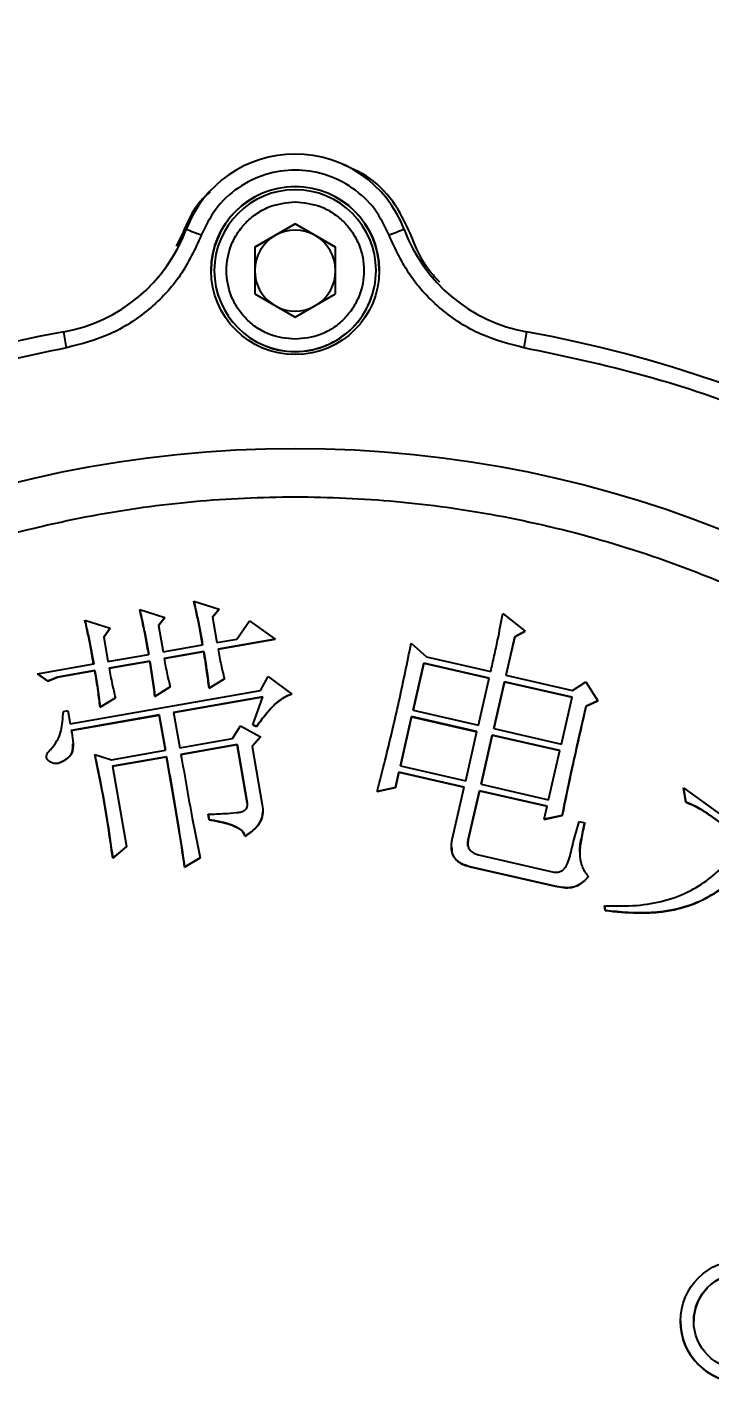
# Model space of a CAD drawing. Header units: millimetres. Extents: x 2126 to 3741, y 477 to 1658.
# Drawn here: x 3303.7 to 3345.9, y 1371.1 to 1455.4 of the extents above; entities that cross this region are included whole.
import ezdxf

# ---------------------------------------------------------------- set-up
doc = ezdxf.new("R2010")
doc.units = ezdxf.units.MM
doc.layers.add('AM_5', color=3, linetype='Continuous', lineweight=25)
doc.styles.add('SLDTEXTSTYLE1', font='txt.shx', dxfattribs={"width": 0.7, "bigfont": 'gbcbig.shx'})
doc.dimstyles.new('SLDDIMSTYLE12$0', dxfattribs={"dimtxt": 12, "dimasz": 10, "dimexe": 0, "dimexo": 0.0625, "dimgap": 0.875, "dimtad": 1, "dimdec": 1, "dimlfac": 1.8, "dimrnd": 1e-09, "dimzin": 12, "dimdsep": 46, "dimtxsty": 'SLDTEXTSTYLE1', "dimcen": 0.09, "dimdle": 8.16, "dimclrd": 3, "dimclre": 3, "dimadec": 0, "dimazin": 3, "dimtfac": 1, "dimtdec": 1, "dimtofl": 0, "dimtmove": 0, "dimatfit": 3, "dimfxl": 0, "dimfrac": 2, "dimtolj": 1, "dimlwd": 5, "dimlwe": 5, "dimarcsym": 0})

# ---------------------------------------------------------------- blocks, each defined once
blk = doc.blocks.new('*D71')
at = {"layer": 'AM_5', "color": 3, "linetype": 'Continuous', "lineweight": 5, "transparency": 16777216}
for p, q in [((3320.125, 1555.77), (2982.273, 1555.77)), ((2982.273, 1177.92), (2982.273, 1545.77))]:
    blk.add_line(p, q, dxfattribs=at)
at = {"layer": 'AM_5', "color": 3, "lineweight": 5, "transparency": 16777216}
blk.add_line((3215.258, 1167.92), (2982.273, 1167.92), dxfattribs=at)
at = {"layer": 'AM_5', "color": 3, "lineweight": 50, "transparency": 16777216}
for points in [[(2980.606, 1545.77), (2983.94, 1545.77), (2982.273, 1555.77)], [(2980.606, 1177.92), (2983.94, 1177.92), (2982.273, 1167.92)]]:
    blk.add_solid(points, dxfattribs=at)
at = {"layer": 'Defpoints', "color": 0, "lineweight": 50, "transparency": 16777216}
for p in [(2982.273, 1555.77), (3320.187, 1555.77), (3215.321, 1167.92)]:
    blk.add_point(p, dxfattribs=at)
at = {"layer": 'AM_5', "color": 0, "transparency": 16777216, "insert": (2975.398, 1361.845), "char_height": 12, "attachment_point": 5, "rotation": 90, "style": 'SLDTEXTSTYLE1'}
blk.add_mtext('\\A1;437', dxfattribs=at)

msp = doc.modelspace()

# ---------------------------------------------------------------- linework, layer by layer
at = {"color": 7, "linetype": 'Continuous', "lineweight": 25}
for p, q in [((3320.244, 1443.25), (3317.744, 1441.806)), ((3318.994, 1442.522), (3320.244, 1443.243)), ((3322.744, 1441.806), (3320.244, 1443.25)), ((3320.244, 1443.243), (3320.244, 1443.25)), ((3320.244, 1443.243), (3321.494, 1442.522)), ((3313.274, 1442.632), (3312.877, 1441.867)), ((3317.744, 1441.8), (3318.994, 1442.522)), ((3321.494, 1442.522), (3322.744, 1441.8)), ((3317.744, 1441.806), (3317.744, 1438.92)), ((3322.744, 1438.92), (3322.744, 1441.806)), ((3315.244, 1440.361), (3315.244, 1440.35)), ((3325.244, 1440.35), (3325.244, 1440.361)), ((3317.744, 1438.92), (3320.244, 1437.476)), ((3320.244, 1437.476), (3322.744, 1438.92)), ((3310.629, 1419.415), (3312.191, 1418.917)), ((3313.978, 1419.932), (3315.535, 1419.431)), ((3315.535, 1419.431), (3315.132, 1418.94)), ((3315.132, 1418.938), (3315.535, 1419.429)), ((3315.535, 1419.431), (3315.535, 1419.429)), ((3333.09, 1419.161), (3334.469, 1418.067)), ((3307.239, 1418.755), (3308.798, 1418.254)), ((3312.191, 1418.917), (3311.785, 1418.427)), ((3311.785, 1418.425), (3312.191, 1418.915)), ((3311.785, 1418.427), (3312.07, 1416.793)), ((3312.191, 1418.917), (3312.191, 1418.915)), ((3315.132, 1418.94), (3315.406, 1417.376)), ((3316.632, 1417.589), (3317.418, 1418.709)), ((3317.418, 1418.709), (3319.015, 1417.584)), ((3308.798, 1418.254), (3308.405, 1417.697)), ((3308.405, 1417.695), (3308.798, 1418.252)), ((3308.405, 1417.697), (3308.667, 1416.2)), ((3308.798, 1418.254), (3308.798, 1418.252)), ((3315.406, 1417.376), (3316.632, 1417.589)), ((3319.015, 1417.584), (3315.476, 1416.968)), ((3315.476, 1416.965), (3319.015, 1417.582)), ((3319.015, 1417.584), (3319.015, 1417.582)), ((3333.819, 1417.718), (3333.28, 1415.357)), ((3333.281, 1415.357), (3333.819, 1417.715)), ((3334.469, 1418.067), (3333.819, 1417.718)), ((3333.819, 1417.715), (3334.469, 1418.065)), ((3333.819, 1417.718), (3333.819, 1417.715)), ((3334.469, 1418.067), (3334.469, 1418.065)), ((3308.667, 1416.2), (3311.186, 1416.639)), ((3312.07, 1416.793), (3314.52, 1417.222)), ((3314.59, 1416.814), (3312.139, 1416.385)), ((3312.139, 1416.382), (3314.59, 1416.811)), ((3314.59, 1416.814), (3314.59, 1416.811)), ((3327.419, 1417.337), (3328.359, 1416.485)), ((3304.311, 1415.439), (3307.783, 1416.046)), ((3311.256, 1416.23), (3308.736, 1415.791)), ((3308.736, 1415.789), (3311.256, 1416.228)), ((3311.256, 1416.23), (3311.256, 1416.228)), ((3328.2, 1416.097), (3327.534, 1413.197)), ((3327.535, 1413.197), (3328.2, 1416.095)), ((3332.245, 1415.17), (3328.2, 1416.097)), ((3328.2, 1416.097), (3328.2, 1416.095)), ((3328.2, 1416.095), (3332.245, 1415.168)), ((3328.359, 1416.485), (3332.337, 1415.573)), ((3304.95, 1414.99), (3304.311, 1415.439)), ((3304.311, 1415.439), (3304.311, 1415.437)), ((3304.311, 1415.437), (3304.95, 1414.988)), ((3305.538, 1415.231), (3304.95, 1414.99)), ((3304.95, 1414.988), (3305.538, 1415.229)), ((3304.95, 1414.99), (3304.95, 1414.988)), ((3307.852, 1415.637), (3305.538, 1415.231)), ((3305.538, 1415.229), (3307.852, 1415.635)), ((3305.538, 1415.231), (3305.538, 1415.229)), ((3307.852, 1415.637), (3307.852, 1415.635)), ((3315.864, 1415.139), (3314.916, 1414.553)), ((3314.916, 1414.551), (3315.864, 1415.137)), ((3315.864, 1415.139), (3315.864, 1415.137)), ((3318.096, 1414.407), (3318.579, 1415.265)), ((3318.579, 1415.265), (3320.03, 1414.183)), ((3331.58, 1412.27), (3332.245, 1415.17)), ((3333.188, 1414.954), (3332.522, 1412.054)), ((3332.523, 1412.054), (3333.188, 1414.952)), ((3337.369, 1413.998), (3333.188, 1414.954)), ((3333.188, 1414.954), (3333.188, 1414.952)), ((3333.188, 1414.952), (3337.369, 1413.996)), ((3333.28, 1415.357), (3337.395, 1414.417)), ((3337.395, 1414.417), (3338.222, 1414.936)), ((3338.222, 1414.936), (3338.951, 1413.775)), ((3306.322, 1412.352), (3318.096, 1414.407)), ((3312.519, 1414.628), (3311.567, 1414.04)), ((3311.567, 1414.037), (3312.519, 1414.626)), ((3312.519, 1414.628), (3312.519, 1414.626)), ((3314.916, 1414.553), (3314.916, 1414.551)), ((3309.126, 1413.962), (3308.176, 1413.377)), ((3308.176, 1413.375), (3309.126, 1413.96)), ((3308.176, 1413.377), (3308.176, 1413.375)), ((3309.126, 1413.962), (3309.126, 1413.96)), ((3311.567, 1414.04), (3311.567, 1414.037)), ((3318.237, 1414.011), (3312.722, 1413.048)), ((3312.723, 1413.046), (3318.236, 1414.009)), ((3317.623, 1412.293), (3318.237, 1414.011)), ((3336.704, 1411.099), (3337.369, 1413.998)), ((3338.951, 1413.775), (3338.235, 1413.441)), ((3338.235, 1413.439), (3338.951, 1413.773)), ((3338.235, 1413.441), (3338.235, 1413.439)), ((3338.951, 1413.775), (3338.951, 1413.773)), ((3305.908, 1413.12), (3306.18, 1413.169)), ((3306.18, 1413.169), (3306.322, 1412.352)), ((3311.839, 1412.894), (3306.394, 1411.944)), ((3306.394, 1411.942), (3311.839, 1412.892)), ((3312.219, 1410.716), (3311.839, 1412.894)), ((3311.839, 1412.894), (3311.839, 1412.892)), ((3311.839, 1412.892), (3312.219, 1410.716)), ((3312.722, 1413.048), (3313.102, 1410.87)), ((3327.442, 1412.791), (3326.748, 1409.758)), ((3326.749, 1409.758), (3327.442, 1412.789)), ((3331.487, 1411.864), (3327.442, 1412.791)), ((3327.442, 1412.791), (3327.442, 1412.789)), ((3327.442, 1412.789), (3331.487, 1411.862)), ((3327.534, 1413.197), (3331.58, 1412.27)), ((3316.37, 1411.44), (3316.865, 1412.229)), ((3316.865, 1412.229), (3318.108, 1411.535)), ((3318.108, 1411.535), (3317.577, 1410.95)), ((3317.577, 1410.948), (3318.108, 1411.533)), ((3317.854, 1412.19), (3317.623, 1412.293)), ((3317.623, 1412.293), (3317.623, 1412.291)), ((3317.623, 1412.291), (3317.854, 1412.188)), ((3317.854, 1412.19), (3317.854, 1412.188)), ((3318.108, 1411.535), (3318.108, 1411.533)), ((3330.794, 1408.831), (3331.487, 1411.864)), ((3332.43, 1411.648), (3331.736, 1408.615)), ((3331.737, 1408.615), (3332.43, 1411.646)), ((3336.611, 1410.693), (3332.43, 1411.648)), ((3332.43, 1411.648), (3332.43, 1411.646)), ((3332.43, 1411.646), (3336.611, 1410.691)), ((3332.522, 1412.054), (3336.704, 1411.099)), ((3306.511, 1411.121), (3306.511, 1411.124)), ((3308.882, 1410.133), (3312.219, 1410.716)), ((3313.102, 1410.87), (3316.37, 1411.44)), ((3316.647, 1411.068), (3313.174, 1410.462)), ((3313.174, 1410.46), (3316.647, 1411.066)), ((3317.276, 1407.462), (3316.647, 1411.068)), ((3316.647, 1411.068), (3316.647, 1411.066)), ((3316.647, 1411.066), (3317.276, 1407.46)), ((3317.577, 1410.95), (3318.206, 1407.343)), ((3335.918, 1407.659), (3336.611, 1410.693)), ((3307.847, 1410.446), (3308.882, 1410.133)), ((3307.847, 1410.446), (3307.847, 1410.444)), ((3312.291, 1410.308), (3308.954, 1409.724)), ((3308.955, 1409.722), (3312.291, 1410.305)), ((3312.291, 1410.308), (3312.291, 1410.305)), ((3308.954, 1409.724), (3309.82, 1404.757)), ((3326.656, 1409.355), (3326.438, 1408.409)), ((3326.438, 1408.407), (3326.656, 1409.352)), ((3330.701, 1408.427), (3326.656, 1409.355)), ((3326.656, 1409.355), (3326.656, 1409.352)), ((3326.656, 1409.352), (3330.701, 1408.425)), ((3326.748, 1409.758), (3330.794, 1408.831)), ((3326.438, 1408.409), (3325.318, 1408.168)), ((3325.318, 1408.166), (3326.438, 1408.407)), ((3325.318, 1408.168), (3325.318, 1408.166)), ((3326.438, 1408.409), (3326.438, 1408.407)), ((3329.959, 1405.191), (3330.701, 1408.427)), ((3331.644, 1408.212), (3330.948, 1405.176)), ((3330.948, 1405.173), (3331.644, 1408.209)), ((3335.825, 1407.256), (3331.644, 1408.212)), ((3331.644, 1408.212), (3331.644, 1408.209)), ((3331.644, 1408.209), (3335.825, 1407.254)), ((3331.736, 1408.615), (3335.918, 1407.659)), ((3344.398, 1407.51), (3344.254, 1408.384)), ((3344.254, 1408.384), (3348.322, 1405.461)), ((3344.254, 1408.384), (3344.254, 1408.381)), ((3344.254, 1408.381), (3344.398, 1407.508)), ((3317.276, 1407.46), (3317.276, 1407.462)), ((3344.398, 1407.51), (3344.398, 1407.508)), ((3314.931, 1406.419), (3314.872, 1406.76)), ((3314.872, 1406.76), (3314.872, 1406.758)), ((3314.872, 1406.758), (3314.931, 1406.417)), ((3318.252, 1406.901), (3318.252, 1406.903)), ((3335.641, 1406.447), (3335.825, 1407.256)), ((3336.76, 1406.683), (3335.641, 1406.447)), ((3335.641, 1406.445), (3336.76, 1406.681)), ((3336.76, 1406.683), (3336.76, 1406.681)), ((3348.078, 1405.122), (3345.875, 1406.704)), ((3345.875, 1406.704), (3345.875, 1406.702)), ((3345.875, 1406.702), (3348.078, 1405.119)), ((3314.931, 1406.419), (3314.931, 1406.417)), ((3335.641, 1406.447), (3335.641, 1406.445)), ((3337.808, 1406.303), (3338.145, 1406.226)), ((3317.143, 1405.404), (3317.143, 1405.402)), ((3330.948, 1405.176), (3330.948, 1405.173)), ((3309.82, 1404.757), (3308.962, 1404.048)), ((3308.962, 1404.046), (3309.82, 1404.755)), ((3308.962, 1404.048), (3308.962, 1404.046)), ((3309.82, 1404.757), (3309.82, 1404.755)), ((3314.361, 1404.076), (3313.408, 1403.488)), ((3313.408, 1403.486), (3314.361, 1404.074)), ((3314.361, 1404.076), (3314.361, 1404.074)), ((3329.903, 1404.712), (3329.903, 1404.71)), ((3331.587, 1404.251), (3336.242, 1403.185)), ((3313.408, 1403.488), (3313.408, 1403.486)), ((3336.326, 1402.314), (3331.066, 1403.519)), ((3331.066, 1403.519), (3331.066, 1403.517)), ((3331.066, 1403.517), (3336.326, 1402.312)), ((3336.326, 1402.314), (3336.326, 1402.312)), ((3339.412, 1400.809), (3339.364, 1401.102)), ((3339.364, 1401.102), (3339.364, 1401.1)), ((3339.364, 1401.1), (3339.412, 1400.807)), ((3339.412, 1400.809), (3339.412, 1400.807)), ((3344.067, 1375.422), (3344.067, 1375.42))]:
    msp.add_line(p, q, dxfattribs=at)
for centre, radius in [((3320.244, 1440.367), 5.2), ((3320.244, 1357.867), 71.5), ((3347.859, 1375.422), 3.792), ((3347.859, 1375.422), 2.971)]:
    msp.add_circle(centre, radius, dxfattribs=at)
for centre, radius, start, end in [((3320.244, 1440.365), 7.2, 20.5868, 159.4132), ((3320.244, 1440.35), 5.2, 0.00011, 179.99974), ((3320.244, 1440.361), 5, 359.99994, 179.99975), ((3304.142, 1446.413), 10, 280.30605, 339.41322), ((3270.403, 1326.017), 124.573, 69.2983, 69.75789), ((3320.244, 1440.357), 2.5, 59.99975, 119.99962), ((3370.085, 1326.017), 124.574, 110.24211, 110.7017), ((3336.346, 1446.413), 10, 200.58678, 259.69395), ((3320.244, 1440.357), 2.5, 119.9996, 179.99966), ((3320.244, 1440.357), 2.5, 359.99971, 59.99978), ((3320.244, 1440.361), 5, 179.99991, 269.99976), ((3320.244, 1440.35), 5, 179.99991, 269.99976), ((3320.244, 1440.357), 2.5, 179.99971, 236.17979), ((3320.244, 1440.361), 5, 269.99962, 359.99978), ((3320.244, 1440.35), 5, 269.99962, 359.99978), ((3320.244, 1440.357), 2.5, 303.81959, 359.99967), ((3320.244, 1440.357), 2.5, 243.81973, 296.17964), ((3320.244, 1357.865), 80, 100.30604, 169.69383), ((2667.96, 1319.805), 648.57, 10.284007, 10.372163), ((3972.547, 1319.802), 648.589, 169.627839, 169.715992), ((3320.244, 1357.865), 80, 10.30617, 79.69396), ((3347.859, 1375.42), 2.971, 0.0001, 179.9999), ((3347.859, 1375.42), 3.792, 180.00009, 359.99975)]:
    msp.add_arc(centre, radius, start, end, dxfattribs=at)
for points, knots in [([(3327.37, 1442.632), (3327.043, 1443.321), (3326.389, 1444.701), (3324.872, 1446.194), (3323.676, 1446.709), (3323.181, 1446.922)], [0, 0, 0, 0, 0.369702, 0.739405, 1, 1, 1, 1]), ([(3326.048, 1442.547), (3325.784, 1443.101), (3325.243, 1444.235), (3323.825, 1445.544), (3322.108, 1446.382), (3320.244, 1446.658), (3318.38, 1446.382), (3316.663, 1445.544), (3315.245, 1444.235), (3314.704, 1443.101), (3314.44, 1442.547)], [0, 0, 0, 0, 0.122089, 0.25, 0.377911, 0.5, 0.622089, 0.75, 0.877911, 1, 1, 1, 1]), ([(3314.99, 1445.225), (3314.775, 1445.034), (3313.984, 1444.337), (3313.573, 1443.35), (3313.274, 1442.632)], [0, 0, 0, 0, 0.272938, 1, 1, 1, 1]), ([(3320.244, 1436.113), (3319.709, 1436.17), (3318.887, 1436.257), (3317.897, 1436.787), (3317.217, 1437.336), (3316.665, 1438.016), (3316.152, 1439.006), (3315.891, 1440.363), (3316.152, 1441.72), (3316.665, 1442.71), (3317.217, 1443.39), (3317.897, 1443.939), (3318.887, 1444.469), (3319.709, 1444.556), (3320.244, 1444.613)], [0, 0, 0, 0, 0.119728, 0.18418, 0.25, 0.31582, 0.380272, 0.5, 0.619728, 0.68418, 0.75, 0.81582, 0.880272, 1, 1, 1, 1]), ([(3320.244, 1444.613), (3320.779, 1444.556), (3321.601, 1444.469), (3322.591, 1443.939), (3323.271, 1443.39), (3323.823, 1442.709), (3324.336, 1441.72), (3324.597, 1440.363), (3324.336, 1439.006), (3323.823, 1438.016), (3323.271, 1437.336), (3322.591, 1436.787), (3321.601, 1436.257), (3320.779, 1436.17), (3320.244, 1436.113)], [0, 0, 0, 0, 0.119728, 0.18418, 0.25, 0.31582, 0.380272, 0.5, 0.619728, 0.68418, 0.75, 0.81582, 0.880272, 1, 1, 1, 1]), ([(3314.44, 1442.547), (3314.049, 1441.7), (3313.254, 1439.978), (3311.264, 1437.886), (3308.85, 1436.301), (3307.013, 1435.826), (3306.11, 1435.593)], [0, 0, 0, 0, 0.245796, 0.5, 0.754204, 1, 1, 1, 1]), ([(3334.378, 1435.593), (3333.475, 1435.826), (3331.638, 1436.301), (3329.224, 1437.886), (3327.234, 1439.978), (3326.439, 1441.7), (3326.048, 1442.547)], [0, 0, 0, 0, 0.245796, 0.5, 0.754204, 1, 1, 1, 1]), ([(3329.191, 1439.643), (3328.973, 1439.867), (3328.149, 1440.713), (3327.7, 1441.819), (3327.37, 1442.632)], [0, 0, 0, 0, 0.265546, 1, 1, 1, 1]), ([(3306.11, 1435.593), (3303.614, 1435.066), (3298.577, 1434.004), (3291.2, 1431.465), (3283.958, 1428.196), (3276.979, 1424.133), (3270.376, 1419.322), (3264.282, 1413.829), (3258.79, 1407.736), (3253.978, 1401.133), (3249.915, 1394.154), (3246.646, 1386.912), (3244.107, 1379.535), (3243.045, 1374.497), (3242.519, 1372.001)], [0, 0, 0, 0, 0.079959, 0.161371, 0.244142, 0.328893, 0.414217, 0.5, 0.585778, 0.671102, 0.755858, 0.838624, 0.920039, 1, 1, 1, 1]), ([(3397.969, 1372.001), (3397.443, 1374.497), (3396.381, 1379.534), (3393.842, 1386.911), (3390.573, 1394.153), (3386.51, 1401.132), (3381.698, 1407.735), (3376.206, 1413.829), (3370.112, 1419.321), (3363.509, 1424.133), (3356.53, 1428.196), (3349.288, 1431.465), (3341.911, 1434.004), (3336.874, 1435.066), (3334.378, 1435.593)], [0, 0, 0, 0, 0.079959, 0.161371, 0.244142, 0.328893, 0.414217, 0.5, 0.585778, 0.671102, 0.755858, 0.838624, 0.920039, 1, 1, 1, 1]), ([(3251.744, 1357.874), (3251.799, 1359.963), (3251.909, 1364.141), (3252.819, 1370.48), (3254.304, 1376.832), (3256.478, 1383.198), (3259.309, 1389.421), (3262.823, 1395.444), (3266.977, 1401.136), (3271.721, 1406.397), (3276.982, 1411.14), (3282.674, 1415.295), (3288.697, 1418.808), (3294.92, 1421.64), (3301.285, 1423.811), (3307.638, 1425.306), (3313.977, 1426.184), (3320.244, 1426.469), (3326.511, 1426.184), (3332.85, 1425.306), (3339.202, 1423.811), (3345.568, 1421.64), (3351.791, 1418.808), (3357.814, 1415.295), (3363.506, 1411.14), (3368.767, 1406.397), (3373.511, 1401.136), (3377.665, 1395.444), (3381.179, 1389.421), (3384.01, 1383.198), (3386.183, 1376.832), (3387.669, 1370.48), (3388.579, 1364.141), (3388.689, 1359.963), (3388.744, 1357.874)], [0, 0, 0, 0, 0.0291236, 0.0582485, 0.08912, 0.1199941, 0.1519015, 0.1843128, 0.2170688, 0.25, 0.2829312, 0.3156872, 0.3480985, 0.3800059, 0.4108775, 0.4417515, 0.4708745, 0.5, 0.529123, 0.5582485, 0.58912, 0.6199941, 0.6519015, 0.6843128, 0.7170688, 0.75, 0.7829312, 0.8156872, 0.8480985, 0.8800059, 0.9108775, 0.9417515, 0.9708751, 1, 1, 1, 1]), ([(3311.186, 1416.639), (3311.128, 1416.967), (3311.016, 1417.596), (3310.832, 1418.522), (3310.697, 1419.118), (3310.629, 1419.415)], [0, 0, 0, 0, 0.353076, 0.676475, 1, 1, 1, 1]), ([(3310.629, 1419.413), (3310.703, 1419.088), (3310.843, 1418.465), (3311.026, 1417.539), (3311.133, 1416.937), (3311.186, 1416.637)], [0, 0, 0, 0, 0.353086, 0.676497, 1, 1, 1, 1]), ([(3314.52, 1417.222), (3314.462, 1417.55), (3314.352, 1418.168), (3314.172, 1419.071), (3314.043, 1419.645), (3313.978, 1419.932)], [0, 0, 0, 0, 0.361832, 0.680859, 1, 1, 1, 1]), ([(3313.978, 1419.93), (3314.051, 1419.604), (3314.188, 1418.992), (3314.366, 1418.088), (3314.469, 1417.509), (3314.52, 1417.22)], [0, 0, 0, 0, 0.361838, 0.680876, 1, 1, 1, 1]), ([(3332.337, 1415.573), (3332.411, 1415.898), (3332.559, 1416.548), (3332.813, 1417.744), (3332.983, 1418.616), (3333.09, 1419.161)], [0, 0, 0, 0, 0.2727442, 0.5454921, 1, 1, 1, 1]), ([(3307.783, 1416.046), (3307.724, 1416.374), (3307.614, 1416.991), (3307.435, 1417.895), (3307.304, 1418.469), (3307.239, 1418.755)], [0, 0, 0, 0, 0.361759, 0.680808, 1, 1, 1, 1]), ([(3307.239, 1418.753), (3307.313, 1418.428), (3307.452, 1417.816), (3307.628, 1416.912), (3307.732, 1416.333), (3307.783, 1416.043)], [0, 0, 0, 0, 0.361772, 0.680844, 1, 1, 1, 1]), ([(3314.916, 1414.553), (3314.876, 1414.884), (3314.81, 1415.428), (3314.696, 1416.18), (3314.625, 1416.602), (3314.59, 1416.814)], [0, 0, 0, 0, 0.437841, 0.718884, 1, 1, 1, 1]), ([(3314.59, 1416.811), (3314.645, 1416.483), (3314.735, 1415.943), (3314.839, 1415.188), (3314.89, 1414.764), (3314.916, 1414.551)], [0, 0, 0, 0, 0.43784, 0.718882, 1, 1, 1, 1]), ([(3315.476, 1416.968), (3315.505, 1416.804), (3315.563, 1416.475), (3315.686, 1415.864), (3315.795, 1415.421), (3315.864, 1415.139)], [0, 0, 0, 0, 0.267397, 0.53481, 1, 1, 1, 1]), ([(3325.318, 1408.168), (3325.483, 1408.814), (3325.953, 1410.656), (3326.675, 1413.708), (3327.171, 1416.127), (3327.419, 1417.337)], [0, 0, 0, 0, 0.212581, 0.606192, 1, 1, 1, 1]), ([(3308.736, 1415.791), (3308.766, 1415.627), (3308.827, 1415.3), (3308.951, 1414.688), (3309.058, 1414.244), (3309.126, 1413.962)], [0, 0, 0, 0, 0.267337, 0.534687, 1, 1, 1, 1]), ([(3311.567, 1414.04), (3311.523, 1414.406), (3311.458, 1414.955), (3311.346, 1415.684), (3311.286, 1416.048), (3311.256, 1416.23)], [0, 0, 0, 0, 0.499817, 0.749886, 1, 1, 1, 1]), ([(3311.256, 1416.228), (3311.316, 1415.865), (3311.406, 1415.319), (3311.501, 1414.587), (3311.545, 1414.221), (3311.567, 1414.037)], [0, 0, 0, 0, 0.499817, 0.749886, 1, 1, 1, 1]), ([(3312.139, 1416.385), (3312.17, 1416.221), (3312.23, 1415.893), (3312.347, 1415.305), (3312.454, 1414.886), (3312.519, 1414.628)], [0, 0, 0, 0, 0.278089, 0.556193, 1, 1, 1, 1]), ([(3308.176, 1413.377), (3308.139, 1413.708), (3308.077, 1414.252), (3307.962, 1415.005), (3307.889, 1415.426), (3307.852, 1415.637)], [0, 0, 0, 0, 0.437947, 0.718933, 1, 1, 1, 1]), ([(3307.852, 1415.635), (3307.908, 1415.306), (3308, 1414.767), (3308.109, 1414.013), (3308.154, 1413.588), (3308.176, 1413.375)], [0, 0, 0, 0, 0.437874, 0.718843, 1, 1, 1, 1]), ([(3320.03, 1414.183), (3319.812, 1414.092), (3319.337, 1413.894), (3318.605, 1413.19), (3318.147, 1412.579), (3317.854, 1412.19)], [0, 0, 0, 0, 0.234297, 0.511813, 1, 1, 1, 1]), ([(3317.854, 1412.188), (3318.052, 1412.458), (3318.44, 1412.987), (3319.087, 1413.674), (3319.648, 1414.065), (3319.977, 1414.165), (3320.03, 1414.181)], [0, 0, 0, 0, 0.333791, 0.656332, 0.944524, 1, 1, 1, 1]), ([(3338.235, 1413.441), (3338.086, 1412.791), (3337.79, 1411.491), (3337.28, 1409.242), (3336.954, 1407.636), (3336.76, 1406.683)], [0, 0, 0, 0, 0.289148, 0.578294, 1, 1, 1, 1]), ([(3336.76, 1406.681), (3336.891, 1407.335), (3337.153, 1408.643), (3337.654, 1410.893), (3338.019, 1412.491), (3338.235, 1413.439)], [0, 0, 0, 0, 0.289249, 0.578393, 1, 1, 1, 1]), ([(3305.24, 1410.901), (3305.367, 1411.072), (3305.71, 1411.532), (3305.855, 1412.332), (3305.894, 1412.904), (3305.908, 1413.12)], [0, 0, 0, 0, 0.268239, 0.722981, 1, 1, 1, 1]), ([(3306.394, 1411.944), (3306.436, 1411.732), (3306.52, 1411.305), (3306.525, 1410.779), (3306.381, 1410.42), (3306.12, 1410.181), (3305.849, 1409.985), (3305.61, 1409.919), (3305.556, 1409.904)], [0, 0, 0, 0, 0.257526, 0.517626, 0.611553, 0.706057, 0.933936, 1, 1, 1, 1]), ([(3304.86, 1410.274), (3304.864, 1410.326), (3304.877, 1410.487), (3305.046, 1410.69), (3305.179, 1410.835), (3305.24, 1410.901)], [0, 0, 0, 0, 0.206018, 0.636041, 1, 1, 1, 1]), ([(3305.556, 1409.902), (3305.681, 1409.951), (3305.928, 1410.046), (3306.213, 1410.249), (3306.414, 1410.473), (3306.508, 1410.766), (3306.503, 1410.986), (3306.5, 1411.122)], [0, 0, 0, 0, 0.236926, 0.466697, 0.61348, 0.760083, 1, 1, 1, 1]), ([(3305.556, 1409.904), (3305.475, 1409.897), (3305.325, 1409.883), (3305.116, 1409.964), (3304.975, 1410.081), (3304.883, 1410.188), (3304.866, 1410.254), (3304.86, 1410.274)], [0, 0, 0, 0, 0.281585, 0.522569, 0.762523, 0.925805, 1, 1, 1, 1]), ([(3308.962, 1404.048), (3308.869, 1404.708), (3308.684, 1406.029), (3308.325, 1408.165), (3308.018, 1409.632), (3307.847, 1410.446)], [0, 0, 0, 0, 0.307881, 0.615778, 1, 1, 1, 1]), ([(3307.847, 1410.444), (3307.986, 1409.792), (3308.262, 1408.487), (3308.635, 1406.354), (3308.845, 1404.87), (3308.962, 1404.046)], [0, 0, 0, 0, 0.307881, 0.61578, 1, 1, 1, 1]), ([(3313.408, 1403.488), (3313.311, 1404.148), (3313.116, 1405.467), (3312.734, 1407.738), (3312.456, 1409.351), (3312.291, 1410.308)], [0, 0, 0, 0, 0.289421, 0.578839, 1, 1, 1, 1]), ([(3312.291, 1410.305), (3312.404, 1409.648), (3312.632, 1408.335), (3313.02, 1406.064), (3313.264, 1404.445), (3313.408, 1403.486)], [0, 0, 0, 0, 0.289416, 0.578835, 1, 1, 1, 1]), ([(3313.174, 1410.462), (3313.29, 1409.805), (3313.521, 1408.492), (3313.899, 1406.36), (3314.196, 1404.892), (3314.361, 1404.076)], [0, 0, 0, 0, 0.3079389, 0.6158743, 1, 1, 1, 1]), ([(3314.872, 1406.76), (3315.205, 1406.772), (3315.778, 1406.793), (3316.433, 1406.841), (3316.837, 1406.886), (3317.045, 1406.94), (3317.186, 1407.041), (3317.264, 1407.155), (3317.296, 1407.303), (3317.283, 1407.407), (3317.276, 1407.462)], [0, 0, 0, 0, 0.358025, 0.615683, 0.704922, 0.795041, 0.841826, 0.888488, 0.9407, 1, 1, 1, 1]), ([(3318.206, 1407.343), (3318.232, 1407.176), (3318.284, 1406.846), (3318.144, 1406.358), (3317.784, 1405.834), (3317.395, 1405.574), (3317.143, 1405.404)], [0, 0, 0, 0, 0.211302, 0.416468, 0.621501, 1, 1, 1, 1]), ([(3345.875, 1406.704), (3345.738, 1406.799), (3345.464, 1406.989), (3344.975, 1407.27), (3344.609, 1407.422), (3344.398, 1407.51)], [0, 0, 0, 0, 0.296385, 0.592978, 1, 1, 1, 1]), ([(3344.398, 1407.508), (3344.552, 1407.445), (3344.862, 1407.32), (3345.359, 1407.055), (3345.686, 1406.831), (3345.875, 1406.702)], [0, 0, 0, 0, 0.2964036, 0.5930179, 1, 1, 1, 1]), ([(3317.143, 1405.402), (3317.424, 1405.594), (3317.841, 1405.878), (3318.189, 1406.446), (3318.226, 1406.756), (3318.244, 1406.903)], [0, 0, 0, 0, 0.5209646, 0.773813, 1, 1, 1, 1]), ([(3317.143, 1405.404), (3317.111, 1405.491), (3317.047, 1405.665), (3316.69, 1405.95), (3315.983, 1406.231), (3315.327, 1406.348), (3314.931, 1406.419)], [0, 0, 0, 0, 0.10724, 0.21472, 0.525104, 1, 1, 1, 1]), ([(3314.931, 1406.417), (3315.259, 1406.357), (3315.918, 1406.239), (3316.648, 1405.989), (3317.054, 1405.652), (3317.114, 1405.484), (3317.143, 1405.402)], [0, 0, 0, 0, 0.394561, 0.792656, 0.89916, 1, 1, 1, 1]), ([(3336.242, 1403.185), (3336.332, 1403.18), (3336.496, 1403.171), (3336.724, 1403.25), (3336.903, 1403.395), (3337.163, 1403.822), (3337.378, 1404.831), (3337.641, 1405.73), (3337.808, 1406.303)], [0, 0, 0, 0, 0.07162, 0.129699, 0.187858, 0.251244, 0.523134, 1, 1, 1, 1]), ([(3337.865, 1404.342), (3337.859, 1404.386), (3337.815, 1404.723), (3337.973, 1405.356), (3338.087, 1405.934), (3338.145, 1406.224)], [0, 0, 0, 0, 0.069702, 0.532959, 1, 1, 1, 1]), ([(3338.145, 1406.226), (3338.075, 1405.9), (3337.942, 1405.274), (3337.805, 1404.404), (3337.91, 1403.621), (3338.168, 1403.161), (3338.346, 1402.944), (3338.376, 1402.908)], [0, 0, 0, 0, 0.2884014, 0.5546776, 0.7569491, 0.9590558, 1, 1, 1, 1]), ([(3331.066, 1403.519), (3330.871, 1403.574), (3330.547, 1403.665), (3330.168, 1403.952), (3329.959, 1404.283), (3329.878, 1404.715), (3329.928, 1405.011), (3329.959, 1405.191)], [0, 0, 0, 0, 0.2631806, 0.4361155, 0.6100885, 0.7625762, 1, 1, 1, 1]), ([(3330.948, 1405.176), (3330.929, 1405.055), (3330.901, 1404.868), (3330.98, 1404.621), (3331.121, 1404.444), (3331.335, 1404.319), (3331.505, 1404.273), (3331.587, 1404.251)], [0, 0, 0, 0, 0.281112, 0.435046, 0.589209, 0.801324, 1, 1, 1, 1]), ([(3330.942, 1404.788), (3330.932, 1404.835), (3330.903, 1404.963), (3330.93, 1405.092), (3330.948, 1405.173)], [0, 0, 0, 0, 0.368062, 1, 1, 1, 1]), ([(3339.364, 1401.102), (3340.032, 1401.089), (3341.285, 1401.064), (3343.101, 1401.375), (3345.144, 1402.134), (3346.801, 1403.52), (3347.751, 1404.711), (3348.078, 1405.122)], [0, 0, 0, 0, 0.198997, 0.37265, 0.545625, 0.843257, 1, 1, 1, 1]), ([(3329.94, 1404.709), (3329.931, 1404.627), (3329.908, 1404.427), (3330.044, 1404.126), (3330.297, 1403.828), (3330.659, 1403.626), (3330.937, 1403.552), (3331.066, 1403.517)], [0, 0, 0, 0, 0.134689, 0.32911, 0.523195, 0.778594, 1, 1, 1, 1]), ([(3348.926, 1404.513), (3348.503, 1403.996), (3347.437, 1402.692), (3345.214, 1401.127), (3342.273, 1400.542), (3340.364, 1400.72), (3339.412, 1400.809)], [0, 0, 0, 0, 0.185716, 0.467958, 0.734859, 1, 1, 1, 1]), ([(3339.412, 1400.807), (3340.076, 1400.74), (3341.745, 1400.57), (3343.978, 1400.798), (3345.856, 1401.63), (3347.445, 1402.736), (3348.352, 1403.822), (3348.926, 1404.511)], [0, 0, 0, 0, 0.185366, 0.466455, 0.609226, 0.752305, 1, 1, 1, 1]), ([(3338.376, 1402.908), (3338.212, 1402.733), (3337.934, 1402.436), (3337.347, 1402.206), (3336.817, 1402.217), (3336.468, 1402.286), (3336.326, 1402.314)], [0, 0, 0, 0, 0.312528, 0.530177, 0.809183, 1, 1, 1, 1]), ([(3336.326, 1402.312), (3336.664, 1402.248), (3337.181, 1402.151), (3337.849, 1402.396), (3338.174, 1402.672), (3338.332, 1402.855), (3338.376, 1402.905)], [0, 0, 0, 0, 0.444162, 0.6791, 0.912032, 1, 1, 1, 1])]:
    msp.add_open_spline(points, degree=3, knots=knots, dxfattribs=at)

# ---------------------------------------------------------------- dimensions: what is measured, and where the dimension line sits
at = {"layer": 'AM_5'}
dim = msp.add_linear_dim(base=(2982.273, 1555.77), p1=(3215.321, 1167.92), p2=(3320.187, 1555.77), angle=90, text='437', dimstyle='SLDDIMSTYLE12$0', override={"dimlfac": 1}, dxfattribs=at)
dim.commit()
dim.dimension.update_dxf_attribs({"geometry": '*D71', "text_midpoint": (2975.398, 1361.845)})

doc.saveas('drawing.dxf')
